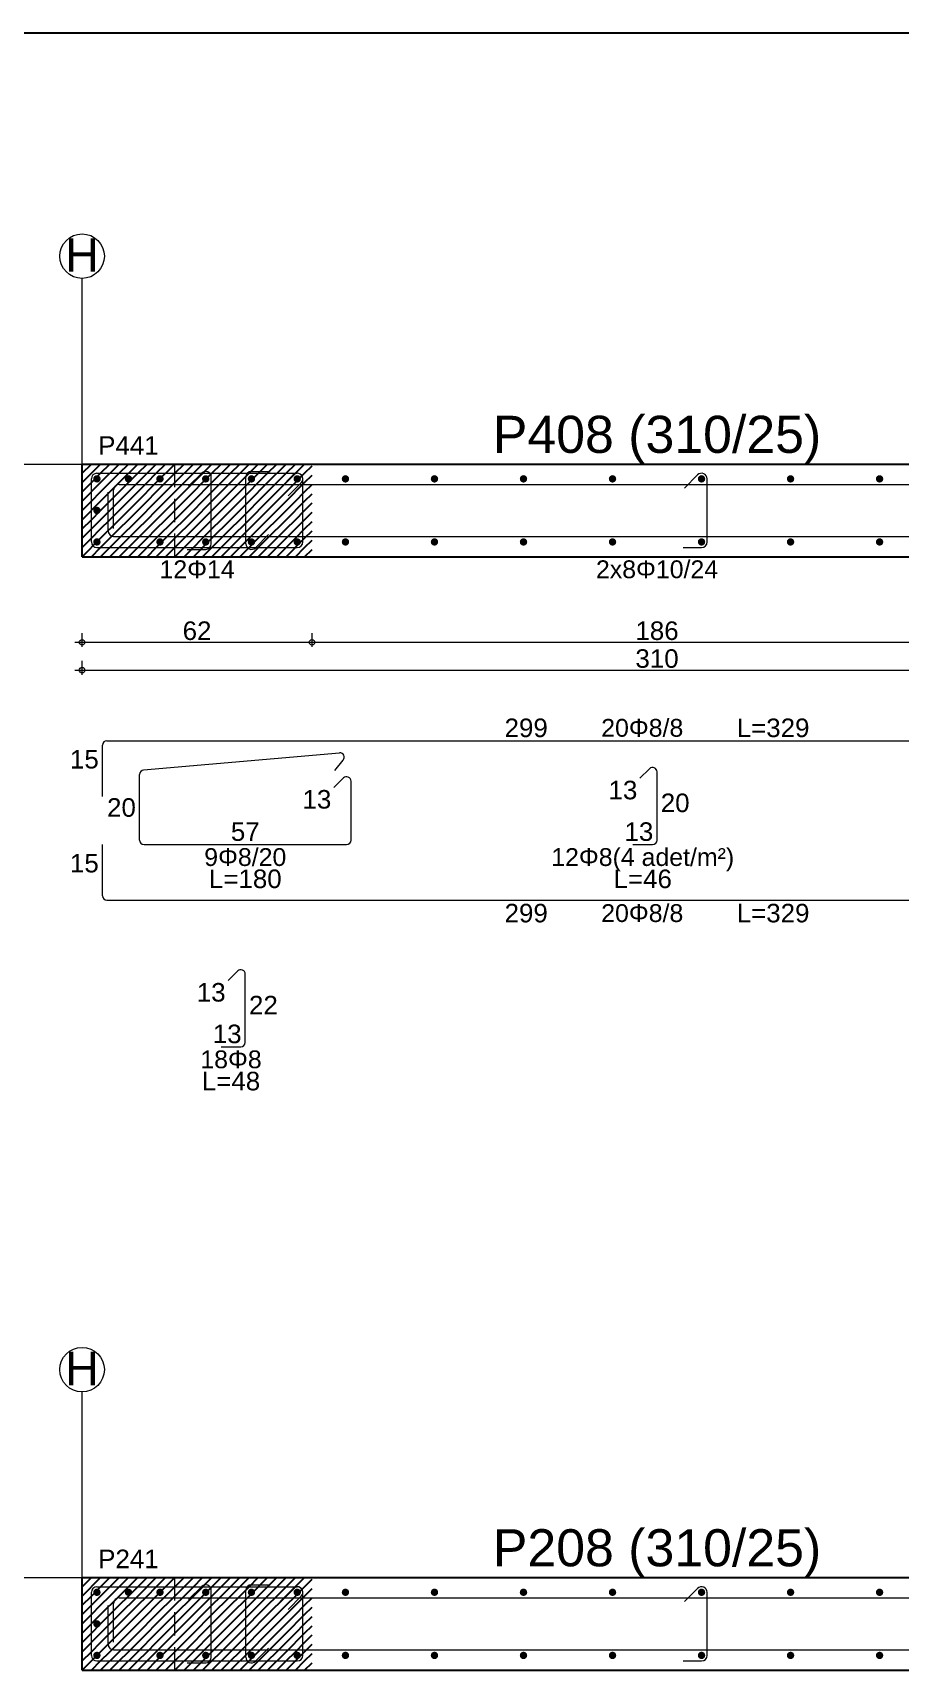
# Model space of a CAD drawing. Header units: millimetres. Extents: x 2232 to 85269, y -3593 to 5869.
# Drawn here: x 75532 to 75883, y 245 to 907 of the extents above; entities that cross this region are included whole.
import ezdxf

# ---------------------------------------------------------------- set-up
doc = ezdxf.new("R2010")
doc.units = ezdxf.units.MM
doc.linetypes.add('CENTER2', pattern=[112.5, 75, -12.5, 12.5, -12.5])
doc.linetypes.add('HIDDEN4', pattern=[9.375, 6.25, -3.125])
for name, color, linetype in [('Donatı Topl. Uzun. Yazısı', 7, 'Continuous'), ('Donatı Uz. Yazısı', 7, 'Continuous'), ('Donatı Yazısı', 7, 'Continuous'), ('Donatı Çizgisi', 7, 'Continuous'), ('Panel', 7, 'Continuous'), ('Standart', 7, 'Continuous'), ('Ölçülendirme', 7, 'Continuous')]:
    doc.layers.add(name, color=color, linetype=linetype)
doc.styles.add('arial_1_18', font='arial.ttf', dxfattribs={"height": 0.2})

# ---------------------------------------------------------------- blocks, each defined once
blk = doc.blocks.new('IDE824Entity7256')
at = {"layer": 'Donatı Çizgisi', "linetype": 'Continuous', "lineweight": 5}
h = blk.add_hatch(color=5, dxfattribs=at)
edge = h.paths.add_edge_path(flags=0)
edge.add_arc((7059.99, 1710), 1, 0, 360)
h = blk.add_hatch(color=5, dxfattribs=at)
edge = h.paths.add_edge_path(flags=0)
edge.add_arc((7068.49, 1710), 1, 0, 360)
h = blk.add_hatch(color=5, dxfattribs=at)
edge = h.paths.add_edge_path(flags=0)
edge.add_arc((7076.99, 1710), 1, 0, 360)
h = blk.add_hatch(color=5, dxfattribs=at)
edge = h.paths.add_edge_path(flags=0)
edge.add_arc((7089.32, 1710), 1, 0, 360)
h = blk.add_hatch(color=5, dxfattribs=at)
edge = h.paths.add_edge_path(flags=0)
edge.add_arc((7101.65, 1710), 1, 0, 360)
h = blk.add_hatch(color=5, dxfattribs=at)
edge = h.paths.add_edge_path(flags=0)
edge.add_arc((7113.99, 1710), 1, 0, 360)
h = blk.add_hatch(color=5, dxfattribs=at)
edge = h.paths.add_edge_path(flags=0)
edge.add_arc((7126.99, 1710), 1, 0, 360)
h = blk.add_hatch(color=5, dxfattribs=at)
edge = h.paths.add_edge_path(flags=0)
edge.add_arc((7150.99, 1710), 1, 0, 360)
h = blk.add_hatch(color=5, dxfattribs=at)
edge = h.paths.add_edge_path(flags=0)
edge.add_arc((7174.99, 1710), 1, 0, 360)
h = blk.add_hatch(color=5, dxfattribs=at)
edge = h.paths.add_edge_path(flags=0)
edge.add_arc((7198.99, 1710), 1, 0, 360)
h = blk.add_hatch(color=5, dxfattribs=at)
edge = h.paths.add_edge_path(flags=0)
edge.add_arc((7222.99, 1710), 1, 0, 360)
h = blk.add_hatch(color=5, dxfattribs=at)
edge = h.paths.add_edge_path(flags=0)
edge.add_arc((7246.99, 1710), 1, 0, 360)
h = blk.add_hatch(color=5, dxfattribs=at)
edge = h.paths.add_edge_path(flags=0)
edge.add_arc((7270.99, 1710), 1, 0, 360)
h = blk.add_hatch(color=5, dxfattribs=at)
edge = h.paths.add_edge_path(flags=0)
edge.add_arc((7059.99, 1701.5), 1, 0, 360)
h = blk.add_hatch(color=5, dxfattribs=at)
edge = h.paths.add_edge_path(flags=0)
edge.add_arc((7059.99, 1693), 1, 0, 360)
h = blk.add_hatch(color=5, dxfattribs=at)
edge = h.paths.add_edge_path(flags=0)
edge.add_arc((7076.99, 1693), 1, 0, 360)
h = blk.add_hatch(color=5, dxfattribs=at)
edge = h.paths.add_edge_path(flags=0)
edge.add_arc((7089.32, 1693), 1, 0, 360)
h = blk.add_hatch(color=5, dxfattribs=at)
edge = h.paths.add_edge_path(flags=0)
edge.add_arc((7101.65, 1693), 1, 0, 360)
h = blk.add_hatch(color=5, dxfattribs=at)
edge = h.paths.add_edge_path(flags=0)
edge.add_arc((7113.99, 1693), 1, 0, 360)
h = blk.add_hatch(color=5, dxfattribs=at)
edge = h.paths.add_edge_path(flags=0)
edge.add_arc((7126.99, 1693), 1, 0, 360)
h = blk.add_hatch(color=5, dxfattribs=at)
edge = h.paths.add_edge_path(flags=0)
edge.add_arc((7150.99, 1693), 1, 0, 360)
h = blk.add_hatch(color=5, dxfattribs=at)
edge = h.paths.add_edge_path(flags=0)
edge.add_arc((7174.99, 1693), 1, 0, 360)
h = blk.add_hatch(color=5, dxfattribs=at)
edge = h.paths.add_edge_path(flags=0)
edge.add_arc((7198.99, 1693), 1, 0, 360)
h = blk.add_hatch(color=5, dxfattribs=at)
edge = h.paths.add_edge_path(flags=0)
edge.add_arc((7222.99, 1693), 1, 0, 360)
h = blk.add_hatch(color=5, dxfattribs=at)
edge = h.paths.add_edge_path(flags=0)
edge.add_arc((7246.99, 1693), 1, 0, 360)
h = blk.add_hatch(color=5, dxfattribs=at)
edge = h.paths.add_edge_path(flags=0)
edge.add_arc((7270.99, 1693), 1, 0, 360)
h = blk.add_hatch(color=5, dxfattribs=at)
edge = h.paths.add_edge_path(flags=0)
edge.add_arc((7059.99, 1410), 1, 0, 360)
h = blk.add_hatch(color=5, dxfattribs=at)
edge = h.paths.add_edge_path(flags=0)
edge.add_arc((7068.49, 1410), 1, 0, 360)
h = blk.add_hatch(color=5, dxfattribs=at)
edge = h.paths.add_edge_path(flags=0)
edge.add_arc((7076.99, 1410), 1, 0, 360)
h = blk.add_hatch(color=5, dxfattribs=at)
edge = h.paths.add_edge_path(flags=0)
edge.add_arc((7089.32, 1410), 1, 0, 360)
h = blk.add_hatch(color=5, dxfattribs=at)
edge = h.paths.add_edge_path(flags=0)
edge.add_arc((7101.65, 1410), 1, 0, 360)
h = blk.add_hatch(color=5, dxfattribs=at)
edge = h.paths.add_edge_path(flags=0)
edge.add_arc((7113.99, 1410), 1, 0, 360)
h = blk.add_hatch(color=5, dxfattribs=at)
edge = h.paths.add_edge_path(flags=0)
edge.add_arc((7126.99, 1410), 1, 0, 360)
h = blk.add_hatch(color=5, dxfattribs=at)
edge = h.paths.add_edge_path(flags=0)
edge.add_arc((7150.99, 1410), 1, 0, 360)
h = blk.add_hatch(color=5, dxfattribs=at)
edge = h.paths.add_edge_path(flags=0)
edge.add_arc((7174.99, 1410), 1, 0, 360)
h = blk.add_hatch(color=5, dxfattribs=at)
edge = h.paths.add_edge_path(flags=0)
edge.add_arc((7198.99, 1410), 1, 0, 360)
h = blk.add_hatch(color=5, dxfattribs=at)
edge = h.paths.add_edge_path(flags=0)
edge.add_arc((7222.99, 1410), 1, 0, 360)
h = blk.add_hatch(color=5, dxfattribs=at)
edge = h.paths.add_edge_path(flags=0)
edge.add_arc((7246.99, 1410), 1, 0, 360)
h = blk.add_hatch(color=5, dxfattribs=at)
edge = h.paths.add_edge_path(flags=0)
edge.add_arc((7270.99, 1410), 1, 0, 360)
h = blk.add_hatch(color=5, dxfattribs=at)
edge = h.paths.add_edge_path(flags=0)
edge.add_arc((7059.99, 1401.5), 1, 0, 360)
h = blk.add_hatch(color=5, dxfattribs=at)
edge = h.paths.add_edge_path(flags=0)
edge.add_arc((7059.99, 1393), 1, 0, 360)
h = blk.add_hatch(color=5, dxfattribs=at)
edge = h.paths.add_edge_path(flags=0)
edge.add_arc((7076.99, 1393), 1, 0, 360)
h = blk.add_hatch(color=5, dxfattribs=at)
edge = h.paths.add_edge_path(flags=0)
edge.add_arc((7089.32, 1393), 1, 0, 360)
h = blk.add_hatch(color=5, dxfattribs=at)
edge = h.paths.add_edge_path(flags=0)
edge.add_arc((7101.65, 1393), 1, 0, 360)
h = blk.add_hatch(color=5, dxfattribs=at)
edge = h.paths.add_edge_path(flags=0)
edge.add_arc((7113.99, 1393), 1, 0, 360)
h = blk.add_hatch(color=5, dxfattribs=at)
edge = h.paths.add_edge_path(flags=0)
edge.add_arc((7126.99, 1393), 1, 0, 360)
h = blk.add_hatch(color=5, dxfattribs=at)
edge = h.paths.add_edge_path(flags=0)
edge.add_arc((7150.99, 1393), 1, 0, 360)
h = blk.add_hatch(color=5, dxfattribs=at)
edge = h.paths.add_edge_path(flags=0)
edge.add_arc((7174.99, 1393), 1, 0, 360)
h = blk.add_hatch(color=5, dxfattribs=at)
edge = h.paths.add_edge_path(flags=0)
edge.add_arc((7198.99, 1393), 1, 0, 360)
h = blk.add_hatch(color=5, dxfattribs=at)
edge = h.paths.add_edge_path(flags=0)
edge.add_arc((7222.99, 1393), 1, 0, 360)
h = blk.add_hatch(color=5, dxfattribs=at)
edge = h.paths.add_edge_path(flags=0)
edge.add_arc((7246.99, 1393), 1, 0, 360)
h = blk.add_hatch(color=5, dxfattribs=at)
edge = h.paths.add_edge_path(flags=0)
edge.add_arc((7270.99, 1393), 1, 0, 360)
at = {"layer": 'Donatı Çizgisi', "color": 1, "linetype": 'Continuous', "lineweight": 5}
for points in [[(7101.65, 1712), (7106.65, 1712)], [(7058.49, 1693), (7058.49, 1710)], [(7059.99, 1711.5), (7113.99, 1711.5)], [(7065.99, 1708.5), (7357.49, 1708.5)], [(7084.72, 1708.03), (7088.26, 1711.56)], [(7090.82, 1692.5), (7090.82, 1710.5)], [(7100.15, 1692.5), (7100.15, 1710.5)], [(7109.39, 1707.53), (7112.93, 1711.06)], [(7111.51, 1705.4), (7115.05, 1708.94)], [(7115.49, 1693), (7115.49, 1710)], [(7218.39, 1707.53), (7221.93, 1711.06)], [(7224.49, 1693), (7224.49, 1710)], [(7062.99, 1696), (7062.99, 1706.4)], [(7064.49, 1696.6), (7064.49, 1707)], [(7064.49, 1694.5), (7355.99, 1694.5)], [(7102.71, 1691.44), (7106.25, 1694.97)], [(7059.99, 1691.5), (7113.99, 1691.5)], [(7084.32, 1691), (7089.32, 1691)], [(7217.99, 1691.5), (7222.99, 1691.5)], [(7061.49, 1624.46), (7061.49, 1638.26)], [(7062.69, 1639.46), (7359.29, 1639.46)], [(7072.58, 1631.56), (7125.38, 1636.19)], [(7124.09, 1631.46), (7126.41, 1634.22)], [(7071.49, 1612.66), (7071.49, 1630.36)], [(7123.89, 1626.86), (7126.44, 1629.41)], [(7128.49, 1612.66), (7128.49, 1628.56)], [(7206.39, 1629.36), (7208.94, 1631.91)], [(7210.99, 1612.66), (7210.99, 1631.06)], [(7061.49, 1597.66), (7061.49, 1611.46)], [(7072.69, 1611.46), (7127.29, 1611.46)], [(7204.49, 1611.46), (7209.79, 1611.46)], [(7062.69, 1596.46), (7359.29, 1596.46)], [(7095.39, 1574.86), (7097.94, 1577.41)], [(7099.99, 1558.16), (7099.99, 1576.56)], [(7093.49, 1556.96), (7098.79, 1556.96)], [(7101.65, 1412), (7106.65, 1412)], [(7058.49, 1393), (7058.49, 1410)], [(7059.99, 1411.5), (7113.99, 1411.5)], [(7065.99, 1408.5), (7357.49, 1408.5)], [(7084.72, 1408.03), (7088.26, 1411.56)], [(7090.82, 1392.5), (7090.82, 1410.5)], [(7100.15, 1392.5), (7100.15, 1410.5)], [(7109.39, 1407.53), (7112.93, 1411.06)], [(7111.51, 1405.4), (7115.05, 1408.94)], [(7115.49, 1393), (7115.49, 1410)], [(7218.39, 1407.53), (7221.93, 1411.06)], [(7224.49, 1393), (7224.49, 1410)], [(7062.99, 1396), (7062.99, 1406.4)], [(7064.49, 1396.6), (7064.49, 1407)], [(7064.49, 1394.5), (7355.99, 1394.5)], [(7102.71, 1391.44), (7106.25, 1394.97)], [(7059.99, 1391.5), (7113.99, 1391.5)], [(7084.32, 1391), (7089.32, 1391)], [(7217.99, 1391.5), (7222.99, 1391.5)]]:
    blk.add_lwpolyline(points, dxfattribs=at)
for centre, radius, start, end in [((7089.32, 1710.5), 1.5, 0, 135), ((7101.65, 1710.5), 1.5, 90, 180), ((7059.99, 1710), 1.5, 90, 180), ((7065.99, 1707), 1.5, 90, 180), ((7113.99, 1710), 1.5, 360, 135), ((7113.99, 1710), 1.5, 315, 90), ((7222.99, 1710), 1.5, 0, 135), ((7064.49, 1696), 1.5, 180, 270), ((7059.99, 1693), 1.5, 180, 270), ((7089.32, 1692.5), 1.5, 270, 0), ((7101.65, 1692.5), 1.5, 180, 315), ((7113.99, 1693), 1.5, 270, 360), ((7222.99, 1693), 1.5, 270, 0), ((7062.69, 1638.26), 1.2, 90, 180), ((7125.49, 1634.99), 1.2, 320.0131, 95.0131), ((7072.69, 1630.36), 1.2, 95.0131, 180), ((7127.29, 1628.56), 1.2, 0, 135), ((7209.79, 1631.06), 1.2, 0, 135), ((7072.69, 1612.66), 1.2, 180, 270), ((7127.29, 1612.66), 1.2, 270, 0), ((7209.79, 1612.66), 1.2, 270, 0), ((7062.69, 1597.66), 1.2, 180, 270), ((7098.79, 1576.56), 1.2, 0, 135), ((7098.79, 1558.16), 1.2, 270, 0), ((7089.32, 1410.5), 1.5, 0, 135), ((7101.65, 1410.5), 1.5, 90, 180), ((7059.99, 1410), 1.5, 90, 180), ((7065.99, 1407), 1.5, 90, 180), ((7113.99, 1410), 1.5, 0, 135), ((7113.99, 1410), 1.5, 315, 90), ((7222.99, 1410), 1.5, 0, 135), ((7064.49, 1396), 1.5, 180, 270), ((7059.99, 1393), 1.5, 180, 270), ((7089.32, 1392.5), 1.5, 270, 0), ((7101.65, 1392.5), 1.5, 180, 315), ((7113.99, 1393), 1.5, 270, 0), ((7222.99, 1393), 1.5, 270, 0)]:
    blk.add_arc(centre, radius, start, end, dxfattribs=at)
at = {"layer": 'Panel', "color": 250, "linetype": 'CENTER2', "lineweight": 5}
for points in [[(7055.99, 1714), (7055.99, 1764)], [(7015.99, 1714), (7055.99, 1714)], [(7055.99, 1414), (7055.99, 1464)], [(7015.99, 1414), (7055.99, 1414)]]:
    blk.add_lwpolyline(points, dxfattribs=at)
at = {"layer": 'Panel', "color": 251, "linetype": 'Continuous', "lineweight": -3}
for points in [[(7055.99, 1709), (7060.99, 1714)], [(7055.99, 1711.5), (7058.49, 1714)], [(7060.99, 1709), (7065.99, 1714)], [(7060.99, 1711.5), (7063.49, 1714)], [(7065.99, 1709), (7070.99, 1714)], [(7065.99, 1711.5), (7068.49, 1714)], [(7070.99, 1709), (7075.99, 1714)], [(7070.99, 1711.5), (7073.49, 1714)], [(7075.99, 1709), (7080.99, 1714)], [(7075.99, 1711.5), (7078.49, 1714)], [(7080.99, 1709), (7085.99, 1714)], [(7080.99, 1711.5), (7083.49, 1714)], [(7085.99, 1709), (7090.99, 1714)], [(7085.99, 1711.5), (7088.49, 1714)], [(7090.99, 1709), (7095.99, 1714)], [(7090.99, 1711.5), (7093.49, 1714)], [(7095.99, 1709), (7100.99, 1714)], [(7095.99, 1711.5), (7098.49, 1714)], [(7100.99, 1709), (7105.99, 1714)], [(7100.99, 1711.5), (7103.49, 1714)], [(7105.99, 1709), (7110.99, 1714)], [(7105.99, 1711.5), (7108.49, 1714)], [(7110.99, 1709), (7115.99, 1714)], [(7110.99, 1711.5), (7113.49, 1714)], [(7115.99, 1711.5), (7117.99, 1713.5)], [(7055.99, 1704), (7060.99, 1709)], [(7055.99, 1706.5), (7058.49, 1709)], [(7058.49, 1709), (7060.99, 1711.5)], [(7060.99, 1704), (7065.99, 1709)], [(7060.99, 1706.5), (7063.49, 1709)], [(7063.49, 1709), (7065.99, 1711.5)], [(7065.99, 1704), (7070.99, 1709)], [(7065.99, 1706.5), (7068.49, 1709)], [(7068.49, 1709), (7070.99, 1711.5)], [(7070.99, 1704), (7075.99, 1709)], [(7070.99, 1706.5), (7073.49, 1709)], [(7073.49, 1709), (7075.99, 1711.5)], [(7075.99, 1704), (7080.99, 1709)], [(7075.99, 1706.5), (7078.49, 1709)], [(7078.49, 1709), (7080.99, 1711.5)], [(7080.99, 1704), (7085.99, 1709)], [(7080.99, 1706.5), (7083.49, 1709)], [(7083.49, 1709), (7085.99, 1711.5)], [(7085.99, 1704), (7090.99, 1709)], [(7085.99, 1706.5), (7088.49, 1709)], [(7088.49, 1709), (7090.99, 1711.5)], [(7090.99, 1704), (7095.99, 1709)], [(7090.99, 1706.5), (7093.49, 1709)], [(7093.49, 1709), (7095.99, 1711.5)], [(7095.99, 1704), (7100.99, 1709)], [(7095.99, 1706.5), (7098.49, 1709)], [(7098.49, 1709), (7100.99, 1711.5)], [(7100.99, 1704), (7105.99, 1709)], [(7100.99, 1706.5), (7103.49, 1709)], [(7103.49, 1709), (7105.99, 1711.5)], [(7105.99, 1704), (7110.99, 1709)], [(7105.99, 1706.5), (7108.49, 1709)], [(7108.49, 1709), (7110.99, 1711.5)], [(7110.99, 1704), (7115.99, 1709)], [(7110.99, 1706.5), (7113.49, 1709)], [(7113.49, 1709), (7115.99, 1711.5)], [(7115.99, 1709), (7117.99, 1711)], [(7115.99, 1706.5), (7117.99, 1708.5)], [(7055.99, 1699), (7060.99, 1704)], [(7055.99, 1701.5), (7058.49, 1704)], [(7058.49, 1704), (7060.99, 1706.5)], [(7060.99, 1699), (7065.99, 1704)], [(7060.99, 1701.5), (7063.49, 1704)], [(7063.49, 1704), (7065.99, 1706.5)], [(7065.99, 1699), (7070.99, 1704)], [(7065.99, 1701.5), (7068.49, 1704)], [(7068.49, 1704), (7070.99, 1706.5)], [(7070.99, 1699), (7075.99, 1704)], [(7070.99, 1701.5), (7073.49, 1704)], [(7073.49, 1704), (7075.99, 1706.5)], [(7075.99, 1699), (7080.99, 1704)], [(7075.99, 1701.5), (7078.49, 1704)], [(7078.49, 1704), (7080.99, 1706.5)], [(7080.99, 1699), (7085.99, 1704)], [(7080.99, 1701.5), (7083.49, 1704)], [(7083.49, 1704), (7085.99, 1706.5)], [(7085.99, 1699), (7090.99, 1704)], [(7085.99, 1701.5), (7088.49, 1704)], [(7088.49, 1704), (7090.99, 1706.5)], [(7090.99, 1699), (7095.99, 1704)], [(7090.99, 1701.5), (7093.49, 1704)], [(7093.49, 1704), (7095.99, 1706.5)], [(7095.99, 1699), (7100.99, 1704)], [(7095.99, 1701.5), (7098.49, 1704)], [(7098.49, 1704), (7100.99, 1706.5)], [(7100.99, 1699), (7105.99, 1704)], [(7100.99, 1701.5), (7103.49, 1704)], [(7103.49, 1704), (7105.99, 1706.5)], [(7105.99, 1699), (7110.99, 1704)], [(7105.99, 1701.5), (7108.49, 1704)], [(7108.49, 1704), (7110.99, 1706.5)], [(7110.99, 1699), (7115.99, 1704)], [(7110.99, 1701.5), (7113.49, 1704)], [(7113.49, 1704), (7115.99, 1706.5)], [(7115.99, 1704), (7117.99, 1706)], [(7115.99, 1701.5), (7117.99, 1703.5)], [(7055.99, 1694), (7060.99, 1699)], [(7055.99, 1696.5), (7058.49, 1699)], [(7058.49, 1699), (7060.99, 1701.5)], [(7060.99, 1694), (7065.99, 1699)], [(7060.99, 1696.5), (7063.49, 1699)], [(7063.49, 1699), (7065.99, 1701.5)], [(7065.99, 1694), (7070.99, 1699)], [(7065.99, 1696.5), (7068.49, 1699)], [(7068.49, 1699), (7070.99, 1701.5)], [(7070.99, 1694), (7075.99, 1699)], [(7070.99, 1696.5), (7073.49, 1699)], [(7073.49, 1699), (7075.99, 1701.5)], [(7075.99, 1694), (7080.99, 1699)], [(7075.99, 1696.5), (7078.49, 1699)], [(7078.49, 1699), (7080.99, 1701.5)], [(7080.99, 1694), (7085.99, 1699)], [(7080.99, 1696.5), (7083.49, 1699)], [(7083.49, 1699), (7085.99, 1701.5)], [(7085.99, 1694), (7090.99, 1699)], [(7085.99, 1696.5), (7088.49, 1699)], [(7088.49, 1699), (7090.99, 1701.5)], [(7090.99, 1694), (7095.99, 1699)], [(7090.99, 1696.5), (7093.49, 1699)], [(7093.49, 1699), (7095.99, 1701.5)], [(7095.99, 1694), (7100.99, 1699)], [(7095.99, 1696.5), (7098.49, 1699)], [(7098.49, 1699), (7100.99, 1701.5)], [(7100.99, 1694), (7105.99, 1699)], [(7100.99, 1696.5), (7103.49, 1699)], [(7103.49, 1699), (7105.99, 1701.5)], [(7105.99, 1694), (7110.99, 1699)], [(7105.99, 1696.5), (7108.49, 1699)], [(7108.49, 1699), (7110.99, 1701.5)], [(7110.99, 1694), (7115.99, 1699)], [(7110.99, 1696.5), (7113.49, 1699)], [(7113.49, 1699), (7115.99, 1701.5)], [(7115.99, 1699), (7117.99, 1701)], [(7058.49, 1694), (7060.99, 1696.5)], [(7063.49, 1694), (7065.99, 1696.5)], [(7068.49, 1694), (7070.99, 1696.5)], [(7073.49, 1694), (7075.99, 1696.5)], [(7078.49, 1694), (7080.99, 1696.5)], [(7083.49, 1694), (7085.99, 1696.5)], [(7088.49, 1694), (7090.99, 1696.5)], [(7093.49, 1694), (7095.99, 1696.5)], [(7098.49, 1694), (7100.99, 1696.5)], [(7103.49, 1694), (7105.99, 1696.5)], [(7108.49, 1694), (7110.99, 1696.5)], [(7113.49, 1694), (7115.99, 1696.5)], [(7115.99, 1696.5), (7117.99, 1698.5)], [(7115.99, 1694), (7117.99, 1696)], [(7055.99, 1689), (7060.99, 1694)], [(7055.99, 1691.5), (7058.49, 1694)], [(7058.49, 1689), (7060.99, 1691.5)], [(7060.99, 1689), (7065.99, 1694)], [(7060.99, 1691.5), (7063.49, 1694)], [(7063.49, 1689), (7065.99, 1691.5)], [(7065.99, 1689), (7070.99, 1694)], [(7065.99, 1691.5), (7068.49, 1694)], [(7068.49, 1689), (7070.99, 1691.5)], [(7070.99, 1689), (7075.99, 1694)], [(7070.99, 1691.5), (7073.49, 1694)], [(7073.49, 1689), (7075.99, 1691.5)], [(7075.99, 1689), (7080.99, 1694)], [(7075.99, 1691.5), (7078.49, 1694)], [(7078.49, 1689), (7080.99, 1691.5)], [(7080.99, 1689), (7085.99, 1694)], [(7080.99, 1691.5), (7083.49, 1694)], [(7083.49, 1689), (7085.99, 1691.5)], [(7085.99, 1689), (7090.99, 1694)], [(7085.99, 1691.5), (7088.49, 1694)], [(7088.49, 1689), (7090.99, 1691.5)], [(7090.99, 1689), (7095.99, 1694)], [(7090.99, 1691.5), (7093.49, 1694)], [(7093.49, 1689), (7095.99, 1691.5)], [(7095.99, 1689), (7100.99, 1694)], [(7095.99, 1691.5), (7098.49, 1694)], [(7098.49, 1689), (7100.99, 1691.5)], [(7100.99, 1689), (7105.99, 1694)], [(7100.99, 1691.5), (7103.49, 1694)], [(7103.49, 1689), (7105.99, 1691.5)], [(7105.99, 1689), (7110.99, 1694)], [(7105.99, 1691.5), (7108.49, 1694)], [(7108.49, 1689), (7110.99, 1691.5)], [(7110.99, 1689), (7115.99, 1694)], [(7110.99, 1691.5), (7113.49, 1694)], [(7113.49, 1689), (7115.99, 1691.5)], [(7115.99, 1691.5), (7117.99, 1693.5)], [(7115.99, 1689), (7117.99, 1691)], [(7055.99, 1409), (7060.99, 1414)], [(7055.99, 1411.5), (7058.49, 1414)], [(7060.99, 1409), (7065.99, 1414)], [(7060.99, 1411.5), (7063.49, 1414)], [(7065.99, 1409), (7070.99, 1414)], [(7065.99, 1411.5), (7068.49, 1414)], [(7070.99, 1409), (7075.99, 1414)], [(7070.99, 1411.5), (7073.49, 1414)], [(7075.99, 1409), (7080.99, 1414)], [(7075.99, 1411.5), (7078.49, 1414)], [(7080.99, 1409), (7085.99, 1414)], [(7080.99, 1411.5), (7083.49, 1414)], [(7085.99, 1409), (7090.99, 1414)], [(7085.99, 1411.5), (7088.49, 1414)], [(7090.99, 1409), (7095.99, 1414)], [(7090.99, 1411.5), (7093.49, 1414)], [(7095.99, 1409), (7100.99, 1414)], [(7095.99, 1411.5), (7098.49, 1414)], [(7100.99, 1409), (7105.99, 1414)], [(7100.99, 1411.5), (7103.49, 1414)], [(7105.99, 1409), (7110.99, 1414)], [(7105.99, 1411.5), (7108.49, 1414)], [(7110.99, 1409), (7115.99, 1414)], [(7110.99, 1411.5), (7113.49, 1414)], [(7115.99, 1411.5), (7117.99, 1413.5)], [(7055.99, 1404), (7060.99, 1409)], [(7055.99, 1406.5), (7058.49, 1409)], [(7058.49, 1409), (7060.99, 1411.5)], [(7060.99, 1404), (7065.99, 1409)], [(7060.99, 1406.5), (7063.49, 1409)], [(7063.49, 1409), (7065.99, 1411.5)], [(7065.99, 1404), (7070.99, 1409)], [(7065.99, 1406.5), (7068.49, 1409)], [(7068.49, 1409), (7070.99, 1411.5)], [(7070.99, 1404), (7075.99, 1409)], [(7070.99, 1406.5), (7073.49, 1409)], [(7073.49, 1409), (7075.99, 1411.5)], [(7075.99, 1404), (7080.99, 1409)], [(7075.99, 1406.5), (7078.49, 1409)], [(7078.49, 1409), (7080.99, 1411.5)], [(7080.99, 1404), (7085.99, 1409)], [(7080.99, 1406.5), (7083.49, 1409)], [(7083.49, 1409), (7085.99, 1411.5)], [(7085.99, 1404), (7090.99, 1409)], [(7085.99, 1406.5), (7088.49, 1409)], [(7088.49, 1409), (7090.99, 1411.5)], [(7090.99, 1404), (7095.99, 1409)], [(7090.99, 1406.5), (7093.49, 1409)], [(7093.49, 1409), (7095.99, 1411.5)], [(7095.99, 1404), (7100.99, 1409)], [(7095.99, 1406.5), (7098.49, 1409)], [(7098.49, 1409), (7100.99, 1411.5)], [(7100.99, 1404), (7105.99, 1409)], [(7100.99, 1406.5), (7103.49, 1409)], [(7103.49, 1409), (7105.99, 1411.5)], [(7105.99, 1404), (7110.99, 1409)], [(7105.99, 1406.5), (7108.49, 1409)], [(7108.49, 1409), (7110.99, 1411.5)], [(7110.99, 1404), (7115.99, 1409)], [(7110.99, 1406.5), (7113.49, 1409)], [(7113.49, 1409), (7115.99, 1411.5)], [(7115.99, 1409), (7117.99, 1411)], [(7115.99, 1406.5), (7117.99, 1408.5)], [(7055.99, 1399), (7060.99, 1404)], [(7055.99, 1401.5), (7058.49, 1404)], [(7058.49, 1404), (7060.99, 1406.5)], [(7060.99, 1399), (7065.99, 1404)], [(7060.99, 1401.5), (7063.49, 1404)], [(7063.49, 1404), (7065.99, 1406.5)], [(7065.99, 1399), (7070.99, 1404)], [(7065.99, 1401.5), (7068.49, 1404)], [(7068.49, 1404), (7070.99, 1406.5)], [(7070.99, 1399), (7075.99, 1404)], [(7070.99, 1401.5), (7073.49, 1404)], [(7073.49, 1404), (7075.99, 1406.5)], [(7075.99, 1399), (7080.99, 1404)], [(7075.99, 1401.5), (7078.49, 1404)], [(7078.49, 1404), (7080.99, 1406.5)], [(7080.99, 1399), (7085.99, 1404)], [(7080.99, 1401.5), (7083.49, 1404)], [(7083.49, 1404), (7085.99, 1406.5)], [(7085.99, 1399), (7090.99, 1404)], [(7085.99, 1401.5), (7088.49, 1404)], [(7088.49, 1404), (7090.99, 1406.5)], [(7090.99, 1399), (7095.99, 1404)], [(7090.99, 1401.5), (7093.49, 1404)], [(7093.49, 1404), (7095.99, 1406.5)], [(7095.99, 1399), (7100.99, 1404)], [(7095.99, 1401.5), (7098.49, 1404)], [(7098.49, 1404), (7100.99, 1406.5)], [(7100.99, 1399), (7105.99, 1404)], [(7100.99, 1401.5), (7103.49, 1404)], [(7103.49, 1404), (7105.99, 1406.5)], [(7105.99, 1399), (7110.99, 1404)], [(7105.99, 1401.5), (7108.49, 1404)], [(7108.49, 1404), (7110.99, 1406.5)], [(7110.99, 1399), (7115.99, 1404)], [(7110.99, 1401.5), (7113.49, 1404)], [(7113.49, 1404), (7115.99, 1406.5)], [(7115.99, 1404), (7117.99, 1406)], [(7115.99, 1401.5), (7117.99, 1403.5)], [(7055.99, 1394), (7060.99, 1399)], [(7055.99, 1396.5), (7058.49, 1399)], [(7058.49, 1399), (7060.99, 1401.5)], [(7060.99, 1394), (7065.99, 1399)], [(7060.99, 1396.5), (7063.49, 1399)], [(7063.49, 1399), (7065.99, 1401.5)], [(7065.99, 1394), (7070.99, 1399)], [(7065.99, 1396.5), (7068.49, 1399)], [(7068.49, 1399), (7070.99, 1401.5)], [(7070.99, 1394), (7075.99, 1399)], [(7070.99, 1396.5), (7073.49, 1399)], [(7073.49, 1399), (7075.99, 1401.5)], [(7075.99, 1394), (7080.99, 1399)], [(7075.99, 1396.5), (7078.49, 1399)], [(7078.49, 1399), (7080.99, 1401.5)], [(7080.99, 1394), (7085.99, 1399)], [(7080.99, 1396.5), (7083.49, 1399)], [(7083.49, 1399), (7085.99, 1401.5)], [(7085.99, 1394), (7090.99, 1399)], [(7085.99, 1396.5), (7088.49, 1399)], [(7088.49, 1399), (7090.99, 1401.5)], [(7090.99, 1394), (7095.99, 1399)], [(7090.99, 1396.5), (7093.49, 1399)], [(7093.49, 1399), (7095.99, 1401.5)], [(7095.99, 1394), (7100.99, 1399)], [(7095.99, 1396.5), (7098.49, 1399)], [(7098.49, 1399), (7100.99, 1401.5)], [(7100.99, 1394), (7105.99, 1399)], [(7100.99, 1396.5), (7103.49, 1399)], [(7103.49, 1399), (7105.99, 1401.5)], [(7105.99, 1394), (7110.99, 1399)], [(7105.99, 1396.5), (7108.49, 1399)], [(7108.49, 1399), (7110.99, 1401.5)], [(7110.99, 1394), (7115.99, 1399)], [(7110.99, 1396.5), (7113.49, 1399)], [(7113.49, 1399), (7115.99, 1401.5)], [(7115.99, 1399), (7117.99, 1401)], [(7058.49, 1394), (7060.99, 1396.5)], [(7063.49, 1394), (7065.99, 1396.5)], [(7068.49, 1394), (7070.99, 1396.5)], [(7073.49, 1394), (7075.99, 1396.5)], [(7078.49, 1394), (7080.99, 1396.5)], [(7083.49, 1394), (7085.99, 1396.5)], [(7088.49, 1394), (7090.99, 1396.5)], [(7093.49, 1394), (7095.99, 1396.5)], [(7098.49, 1394), (7100.99, 1396.5)], [(7103.49, 1394), (7105.99, 1396.5)], [(7108.49, 1394), (7110.99, 1396.5)], [(7113.49, 1394), (7115.99, 1396.5)], [(7115.99, 1396.5), (7117.99, 1398.5)], [(7115.99, 1394), (7117.99, 1396)], [(7055.99, 1389), (7060.99, 1394)], [(7055.99, 1391.5), (7058.49, 1394)], [(7058.49, 1389), (7060.99, 1391.5)], [(7060.99, 1389), (7065.99, 1394)], [(7060.99, 1391.5), (7063.49, 1394)], [(7063.49, 1389), (7065.99, 1391.5)], [(7065.99, 1389), (7070.99, 1394)], [(7065.99, 1391.5), (7068.49, 1394)], [(7068.49, 1389), (7070.99, 1391.5)], [(7070.99, 1389), (7075.99, 1394)], [(7070.99, 1391.5), (7073.49, 1394)], [(7073.49, 1389), (7075.99, 1391.5)], [(7075.99, 1389), (7080.99, 1394)], [(7075.99, 1391.5), (7078.49, 1394)], [(7078.49, 1389), (7080.99, 1391.5)], [(7080.99, 1389), (7085.99, 1394)], [(7080.99, 1391.5), (7083.49, 1394)], [(7083.49, 1389), (7085.99, 1391.5)], [(7085.99, 1389), (7090.99, 1394)], [(7085.99, 1391.5), (7088.49, 1394)], [(7088.49, 1389), (7090.99, 1391.5)], [(7090.99, 1389), (7095.99, 1394)], [(7090.99, 1391.5), (7093.49, 1394)], [(7093.49, 1389), (7095.99, 1391.5)], [(7095.99, 1389), (7100.99, 1394)], [(7095.99, 1391.5), (7098.49, 1394)], [(7098.49, 1389), (7100.99, 1391.5)], [(7100.99, 1389), (7105.99, 1394)], [(7100.99, 1391.5), (7103.49, 1394)], [(7103.49, 1389), (7105.99, 1391.5)], [(7105.99, 1389), (7110.99, 1394)], [(7105.99, 1391.5), (7108.49, 1394)], [(7108.49, 1389), (7110.99, 1391.5)], [(7110.99, 1389), (7115.99, 1394)], [(7110.99, 1391.5), (7113.49, 1394)], [(7113.49, 1389), (7115.99, 1391.5)], [(7115.99, 1391.5), (7117.99, 1393.5)], [(7115.99, 1389), (7117.99, 1391)]]:
    blk.add_lwpolyline(points, dxfattribs=at)
at = {"layer": 'Panel', "color": 33, "linetype": 'Continuous', "lineweight": -3}
for points in [[(7055.99, 1714), (7365.99, 1714)], [(7055.99, 1689), (7055.99, 1714)], [(7055.99, 1689), (7365.99, 1689)], [(7055.99, 1414), (7365.99, 1414)], [(7055.99, 1389), (7055.99, 1414)], [(7055.99, 1389), (7365.99, 1389)]]:
    blk.add_lwpolyline(points, dxfattribs=at)
at = {"layer": 'Panel', "color": 5, "linetype": 'HIDDEN4', "lineweight": 5}
for points in [[(7080.99, 1689), (7080.99, 1714)], [(7080.99, 1389), (7080.99, 1414)]]:
    blk.add_lwpolyline(points, dxfattribs=at)
at = {"layer": 'Panel', "color": 30, "linetype": 'Continuous', "lineweight": 5}
for centre in [(7055.99, 1770), (7055.99, 1470)]:
    blk.add_circle(centre, 6, dxfattribs=at)
at = {"layer": 'Ölçülendirme', "color": 5, "linetype": 'Continuous', "lineweight": 5}
for points in [[(7055.99, 1664.71), (7055.99, 1668.46)], [(7117.99, 1664.71), (7117.99, 1668.46)], [(7053.99, 1665.96), (7367.99, 1665.96)], [(7055.99, 1657.21), (7055.99, 1660.96)], [(7053.99, 1658.46), (7367.99, 1658.46)]]:
    blk.add_lwpolyline(points, dxfattribs=at)
for centre in [(7055.99, 1665.96), (7117.99, 1665.96), (7055.99, 1658.46)]:
    blk.add_circle(centre, 0.75, dxfattribs=at)
at = {"layer": 'Donatı Topl. Uzun. Yazısı', "color": 5, "linetype": 'Continuous', "lineweight": 5, "style": 'arial_1_18'}
for s, p in [('L=329', (7232.47, 1640.42)), ('L=180', (7090.18, 1599.74)), ('L=46', (7199.27, 1599.74)), ('L=329', (7232.47, 1590.5)), ('L=48', (7088.27, 1545.24))]:
    blk.add_text(s, height=5, dxfattribs=at).set_placement(p)
at = {"layer": 'Donatı Uz. Yazısı', "color": 5, "linetype": 'Continuous', "lineweight": 5, "style": 'arial_1_18'}
for s, p in [('299', (7169.89, 1640.42)), ('15', (7052.72, 1631.96)), ('13', (7197.91, 1623.66)), ('20', (7062.72, 1618.96)), ('13', (7115.41, 1621.16)), ('20', (7211.99, 1620.21)), ('57', (7096.1, 1612.46)), ('13', (7202.22, 1612.46)), ('299', (7169.89, 1590.5)), ('13', (7086.91, 1569.16)), ('22', (7100.99, 1565.71)), ('13', (7091.22, 1557.96))]:
    blk.add_text(s, height=5, dxfattribs=at).set_placement(p)
blk.add_text('15', height=5, rotation=360, dxfattribs=at).set_placement((7052.72, 1603.96))
at = {"layer": 'Donatı Yazısı', "color": 5, "linetype": 'Continuous', "lineweight": 5, "style": 'arial_1_18'}
for s, p in [('12Φ14', (7076.86, 1683.24)), ('2x8Φ10/24', (7194.52, 1683.24)), ('20Φ8/8', (7195.94, 1640.52)), ('9Φ8/20', (7088.92, 1605.7)), ('12Φ8(4 adet/m²)', (7182.47, 1605.7)), ('20Φ8/8', (7195.94, 1590.6)), ('18Φ8', (7087.87, 1551.2))]:
    blk.add_text(s, height=4.8, dxfattribs=at).set_placement(p)
at = {"layer": 'Panel', "color": 1, "linetype": 'Continuous', "lineweight": 5, "style": 'arial_1_18'}
for s, height, p in [('H', 9, (7051.45, 1765.81)), ('P408 (310/25)', 10, (7166.72, 1717)), ('H', 9, (7051.45, 1465.81)), ('P208 (310/25)', 10, (7166.72, 1417))]:
    blk.add_text(s, height=height, dxfattribs=at).set_placement(p)
at = {"layer": 'Panel', "color": 5, "linetype": 'Continuous', "lineweight": 5, "style": 'arial_1_18'}
for s, p in [('P441', (7060.33, 1716.5)), ('P241', (7060.33, 1416.5))]:
    blk.add_text(s, height=5, dxfattribs=at).set_placement(p)
at = {"layer": 'Ölçülendirme', "color": 5, "linetype": 'Continuous', "lineweight": 5, "style": 'arial_1_18'}
for s, p in [('62', (7083.1, 1666.59)), ('186', (7205.16, 1666.59)), ('310', (7205.16, 1659.09))]:
    blk.add_text(s, height=5, dxfattribs=at).set_placement(p)

msp = doc.modelspace()

# ---------------------------------------------------------------- linework, layer by layer
msp.add_line((3332.36, 906.6), (85269.24, 906.6))

# ---------------------------------------------------------------- block references
at = {"layer": 'Standart', "xscale": 1.5, "yscale": 1.5, "zscale": 1.5}
msp.add_blockref('IDE824Entity7256', (64967.98, -1838.7), dxfattribs=at)

doc.saveas('drawing.dxf')
